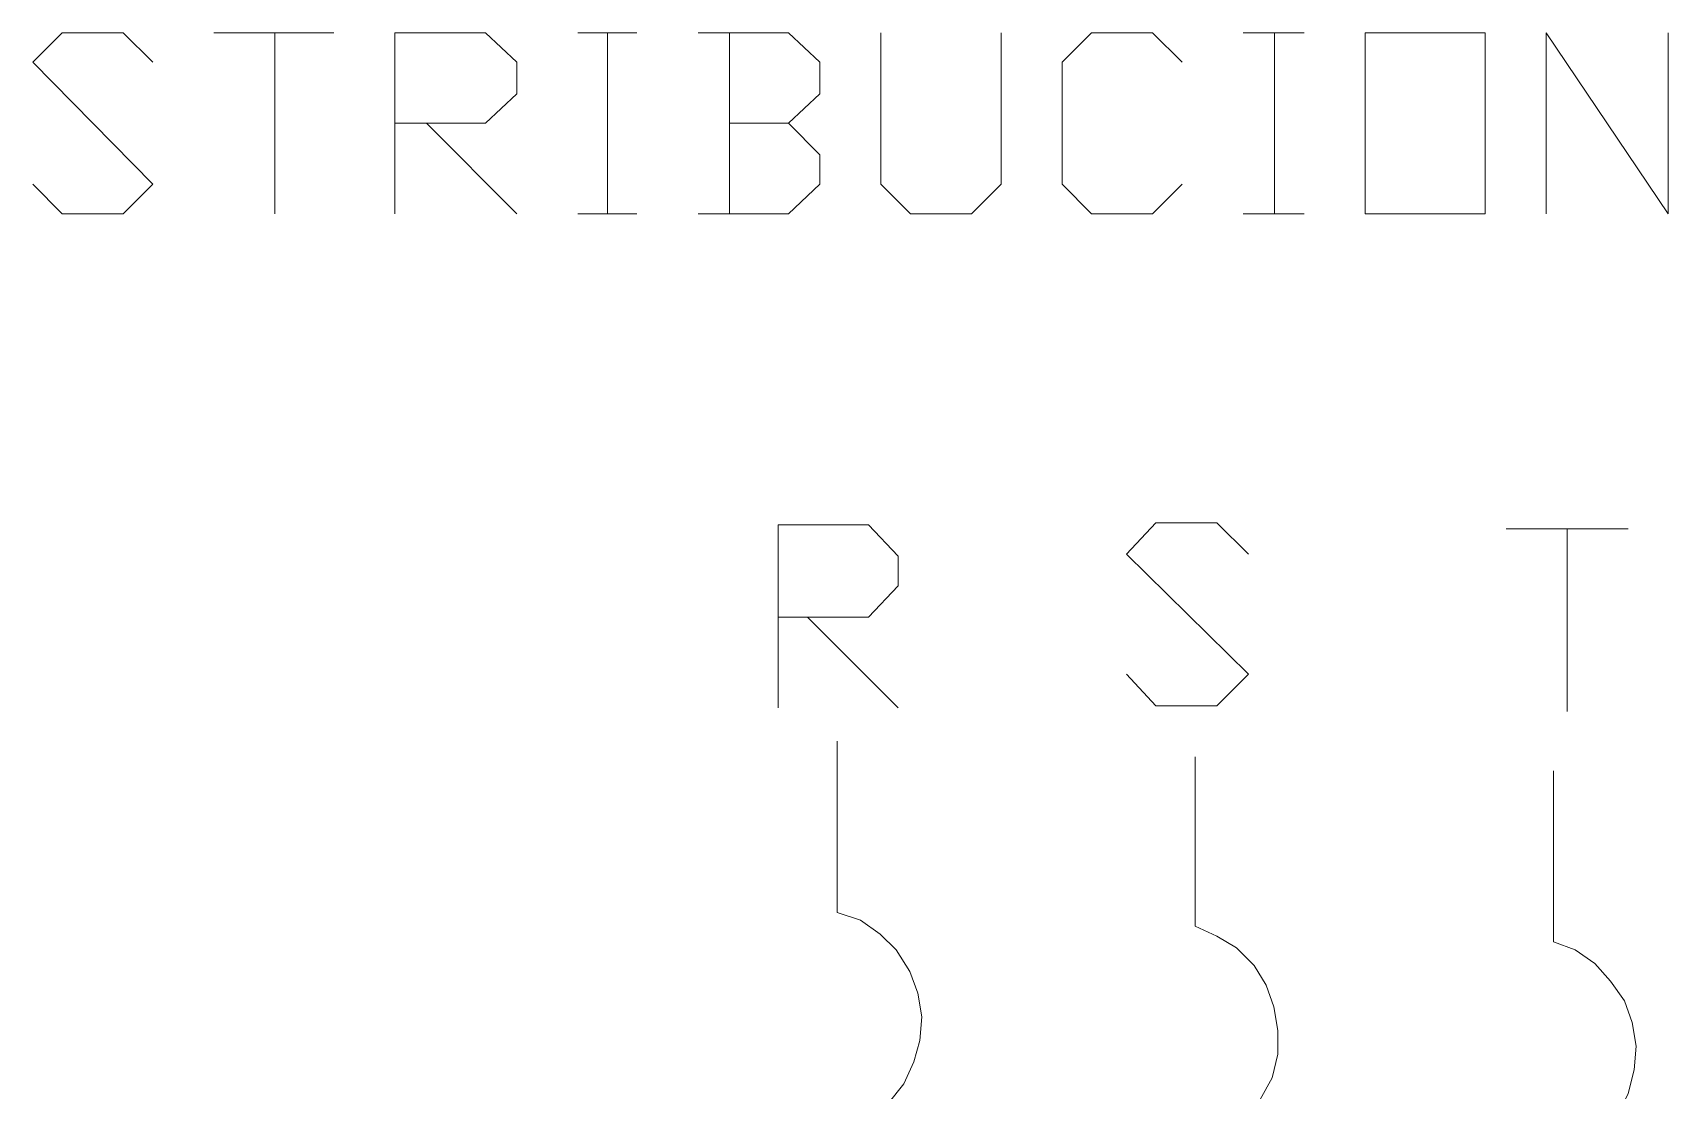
# Model space of a CAD drawing. Header units: millimetres. Extents: x -0.3 to 50, y -1 to 21.3.
# Drawn here: x 7.452 to 8.975, y 20.168 to 21.153 of the extents above; entities that cross this region are included whole.
import ezdxf

# ---------------------------------------------------------------- set-up
doc = ezdxf.new("R2010")
doc.units = ezdxf.units.MM
doc.header["$LTSCALE"] = 0.5
doc.layers.add('TABLA', color=7, linetype='Continuous')

msp = doc.modelspace()

# ---------------------------------------------------------------- linework, layer by layer
at = {"layer": 'TABLA', "color": 7, "linetype": 'Continuous', "lineweight": 18, "true_color": 0x000007}
for p, q in [((7.6208, 21.1527), (7.7326, 21.1527)), ((7.6776, 21.1527), (7.6776, 20.9841)), ((7.9597, 21.1527), (8.0147, 21.1527)), ((7.9872, 21.1527), (7.9872, 20.9841)), ((8.1008, 21.1527), (8.1008, 20.9841)), ((8.5789, 21.1527), (8.6357, 21.1527)), ((8.6082, 21.1527), (8.6082, 20.9841)), ((7.8187, 21.0684), (7.9029, 20.9841)), ((7.9597, 20.9841), (8.0147, 20.9841)), ((8.5789, 20.9841), (8.6357, 20.9841)), ((8.8238, 20.691), (8.9374, 20.691)), ((8.8806, 20.691), (8.8806, 20.5207)), ((8.1735, 20.6086), (8.2577, 20.5243))]:
    msp.add_line(p, q, dxfattribs=at)
for points in [[(7.4523, 21.0116), (7.4798, 20.9841), (7.5365, 20.9841), (7.564, 21.0116), (7.4523, 21.1252), (7.4798, 21.1527), (7.5365, 21.1527), (7.564, 21.1252)], [(7.7894, 20.9841), (7.7894, 21.1527), (7.8736, 21.1527), (7.9029, 21.1252), (7.9029, 21.0959), (7.8736, 21.0684), (7.7894, 21.0684)], [(8.1557, 21.0684), (8.185, 21.0959), (8.185, 21.1252), (8.1557, 21.1527), (8.0715, 21.1527)], [(8.2418, 21.1527), (8.2418, 21.0116), (8.2693, 20.9841), (8.3261, 20.9841), (8.3536, 21.0116), (8.3536, 21.1527)], [(8.5221, 21.0116), (8.4946, 20.9841), (8.4378, 20.9841), (8.4104, 21.0116), (8.4104, 21.1252), (8.4378, 21.1527), (8.4946, 21.1527), (8.5221, 21.1252)], [(8.861, 20.9841), (8.861, 21.1527), (8.9746, 20.9841), (8.9746, 21.1527)], [(8.0715, 20.9841), (8.1557, 20.9841), (8.185, 21.0116), (8.185, 21.0391), (8.1557, 21.0684), (8.1008, 21.0684)], [(8.146, 20.5243), (8.146, 20.6947), (8.2302, 20.6947), (8.2577, 20.6654), (8.2577, 20.6379), (8.2302, 20.6086), (8.146, 20.6086)], [(8.4702, 20.5555), (8.4977, 20.5262), (8.5545, 20.5262), (8.5838, 20.5555), (8.4702, 20.6672), (8.4977, 20.6965), (8.5545, 20.6965), (8.5838, 20.6672)], [(8.2321, 20.1433), (8.2486, 20.1561), (8.2632, 20.1744), (8.2724, 20.1946), (8.2779, 20.2147), (8.2797, 20.2367), (8.276, 20.2587), (8.2687, 20.2788), (8.2559, 20.299), (8.2412, 20.3136), (8.2229, 20.3265), (8.2009, 20.3338), (8.2009, 20.4932)], [(8.5637, 20.1286), (8.582, 20.1433), (8.5948, 20.1598), (8.6058, 20.1799), (8.6113, 20.2019), (8.6113, 20.2239), (8.6076, 20.2459), (8.6003, 20.266), (8.5893, 20.2843), (8.5728, 20.3008), (8.5545, 20.3118), (8.5343, 20.321), (8.5343, 20.4785)], [(8.8971, 20.1158), (8.9136, 20.1286), (8.9282, 20.1469), (8.9374, 20.1653), (8.9429, 20.1872), (8.9447, 20.2092), (8.941, 20.2312), (8.9337, 20.2514), (8.9209, 20.2697), (8.9062, 20.2862), (8.8879, 20.299), (8.8678, 20.3063), (8.8678, 20.4657)]]:
    msp.add_lwpolyline(points, dxfattribs=at)
msp.add_lwpolyline([(8.6925, 20.9841), (8.8042, 20.9841), (8.8042, 21.1527), (8.6925, 21.1527)], close=True, dxfattribs=at)

doc.saveas('drawing.dxf')
